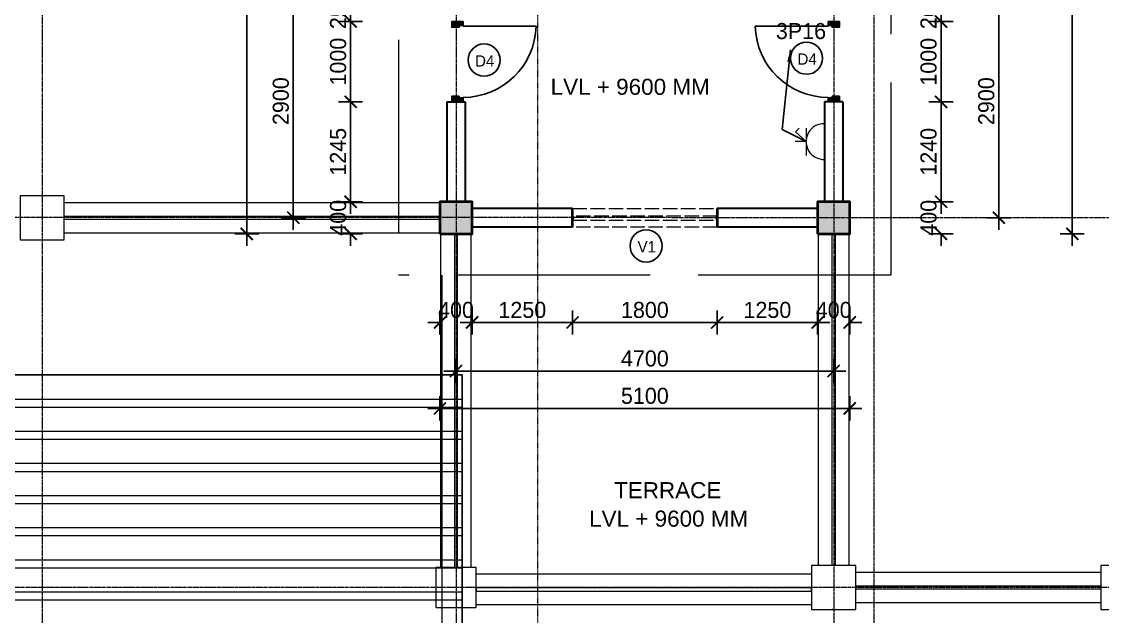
# Model space of a CAD drawing. Header units: inches. Extents: x -3071 to 2534411, y -17796 to 388172.
# Drawn here: x 1795139 to 1808589, y 300238 to 307639 of the extents above; entities that cross this region are included whole.
import ezdxf
from ezdxf.enums import TextEntityAlignment as Align

# ---------------------------------------------------------------- set-up
doc = ezdxf.new("R2010")
doc.units = ezdxf.units.IN
doc.header["$MEASUREMENT"] = 0
for name, pattern in [('ACAD_ISO08W100', [36, 24, -3, 6, -3]), ('DASHDOT2', [12.7, 6.35, -3.175, 0, -3.175]), ('DASHED', [0.75, 0.5, -0.25]), ('Hidden', [15, 12, -3])]:
    doc.linetypes.add(name, pattern=pattern)
for name, color, linetype, lineweight in [('001-Archi-Opening Tags', 14, 'Continuous', 25), ('002-Archi- Opening', 90, 'Continuous', 25), ('A .09 overhang', 1, 'Continuous', 9), ('A .4 col', 5, 'Continuous', 40), ('A 0.13 dw', 3, 'Continuous', 13), ('A 0.13 IND DIM', 240, 'Continuous', 13), ('A 0.13parapet partition', 230, 'Continuous', 13), ('A 0.40 wall', 160, 'Continuous', 40), ('A 0.9 RAILING', 100, 'Continuous', 9), ('cen', 50, 'ACAD_ISO08W100', 5), ('DIM', 161, 'Continuous', 15), ('dotted line', 1, 'DASHED', 9), ('p1 walls stone outline', 4, 'Continuous', 30), ('Power Sockets City supply', 141, 'Continuous', 13), ('section', 6, 'DASHDOT2', 20), ('text', 7, 'Continuous', 25)]:
    doc.layers.add(name, color=color, linetype=linetype, lineweight=lineweight)
doc.layers.add('Wires', color=1, linetype='Continuous')
doc.styles.add('AERIAL', font='arial.ttf', dxfattribs={"height": 10})
doc.styles.add('Archi 100', font='GOTHIC.TTF', dxfattribs={"height": 200})
doc.styles.add('CG', font='GOTHIC.TTF', dxfattribs={"height": 40})
doc.dimstyles.new('Archi 100', dxfattribs={"dimtxt": 200, "dimasz": 150, "dimexe": 150, "dimexo": 300, "dimgap": 50, "dimtad": 1, "dimdec": 0, "dimrnd": 5, "dimzin": 0, "dimdsep": 46, "dimtxsty": 'Archi 100', "dimblk": 'ARCHTICK', "dimcen": 0.09, "dimdle": 150, "dimclrd": 256, "dimclre": 256, "dimclrt": 256, "dimadec": 0, "dimazin": 0, "dimtfac": 1, "dimtdec": 0, "dimtix": 1, "dimtofl": 0, "dimtmove": 0, "dimatfit": 3, "dimfxl": 150, "dimfxlon": 1, "dimtolj": 1, "dimtzin": 0, "dimlwd": -1, "dimlwe": -1, "dimarcsym": 0})

# ---------------------------------------------------------------- blocks, each defined once
blk = doc.blocks.new('VENT 1800')
at = {"layer": 'A 0.13 dw', "linetype": 'Hidden', "ltscale": 15}
for p, q in [((165850, 199351), (167650, 199351)), ((167650, 199258), (165850, 199258)), ((165850, 199208), (167650, 199208)), ((167650, 199121), (165850, 199121))]:
    blk.add_line(p, q, dxfattribs=at)
at = {"layer": 'A 0.40 wall', "ltscale": 15}
for p, q in [((165850, 199121), (165850, 199351)), ((167650, 199351), (167650, 199121)), ((165850, 199258), (165850, 199208)), ((167650, 199208), (167650, 199258))]:
    blk.add_line(p, q, dxfattribs=at)
blk = doc.blocks.new('door frame timber 100 x 50 with 35 x 15 rebate')
at = {"ltscale": 100}
blk.add_hatch(color=256, dxfattribs=at).paths.add_polyline_path([(0, 50), (0, -50), (50, -50), (50, 15), (35, 15), (35, 50)])
blk.add_lwpolyline([(0, 50), (0, -50), (50, -50), (50, 15), (35, 15), (35, 50)], close=True)
blk = doc.blocks.new('*U648')
at = {"ltscale": 100}
blk.add_line((-45, 50), (-45, 694.3), dxfattribs=at)
blk.add_arc((-30.5, 50), 644.5, 91.28765, 180, dxfattribs=at)
blk.add_blockref('door frame timber 100 x 50 with 35 x 15 rebate', (-715, 0))
at = {"xscale": -1}
blk.add_blockref('door frame timber 100 x 50 with 35 x 15 rebate', (-5, 0), dxfattribs=at)
blk = doc.blocks.new('SECOND FLOOR ROOF PLAN')
at = {"layer": 'A .09 overhang', "linetype": 'Hidden', "ltscale": 200}
for p, q in [((-6130, 8930), (-6130, 0)), ((0, 8930), (-6130, 8930)), ((0, 0), (0, 8930)), ((0, 0), (-6130, 0))]:
    blk.add_line(p, q, dxfattribs=at)
blk = doc.blocks.new('window tag')
blk.add_circle((0, 0), 200)
at = {"style": 'Archi 100', "flags": 1}
for tag, p in [('WIDTH', (15, 174.5)), ('HEIGHT', (-4.5, -348.5))]:
    blk.add_attdef(tag, p, '', height=200, dxfattribs=at)
at = {"style": 'Archi 100'}
blk.add_attdef('SYMBOL', text='', height=200, dxfattribs=at).set_placement((8, -10.5), align=Align.MIDDLE_CENTER)
blk = doc.blocks.new('_ArchTick')
at = {"color": 0, "linetype": 'ByBlock', "const_width": 0.15}
blk.add_lwpolyline([(-0.5, -0.5), (0.5, 0.5)], dxfattribs=at)
blk = doc.blocks.new('*D1692')
at = {"transparency": 16777216}
for p, q in [((1799233, 307898), (1799233, 308048)), ((1799383, 307898), (1799083, 307898)), ((1799383, 307641), (1799083, 307641)), ((1799233, 307641), (1799233, 307491))]:
    blk.add_line(p, q, dxfattribs=at)
at = {"layer": 'Defpoints', "color": 0, "transparency": 16777216}
for p in [(1800345, 307898), (1799233, 307641), (1800430, 307641)]:
    blk.add_point(p, dxfattribs=at)
at = {"transparency": 16777216, "xscale": 150, "yscale": 150, "zscale": 150}
for p, rotation in [((1799233, 307898), 270), ((1799233, 307641), 90)]:
    blk.add_blockref('_ArchTick', p, dxfattribs=dict(at, rotation=rotation))
at = {"transparency": 16777216, "insert": (1799078, 307769), "char_height": 200, "attachment_point": 5, "rotation": 90, "style": 'Archi 100'}
blk.add_mtext('\\A1;255', dxfattribs=at)
blk = doc.blocks.new('*D1693')
at = {"transparency": 16777216}
for p, q in [((1799233, 307791), (1799233, 306491)), ((1799383, 307641), (1799083, 307641)), ((1799383, 306641), (1799083, 306641))]:
    blk.add_line(p, q, dxfattribs=at)
at = {"layer": 'Defpoints', "color": 0, "transparency": 16777216}
for p in [(1800430, 307641), (1799233, 306641), (1800430, 306641)]:
    blk.add_point(p, dxfattribs=at)
at = {"transparency": 16777216, "xscale": 150, "yscale": 150, "zscale": 150}
for p, rotation in [((1799233, 307641), 90), ((1799233, 306641), 270)]:
    blk.add_blockref('_ArchTick', p, dxfattribs=dict(at, rotation=rotation))
at = {"transparency": 16777216, "insert": (1799078, 307141), "char_height": 200, "attachment_point": 5, "rotation": 90, "style": 'Archi 100'}
blk.add_mtext('\\A1;1000', dxfattribs=at)
blk = doc.blocks.new('*D1694')
at = {"transparency": 16777216}
for p, q in [((1799233, 306791), (1799233, 305248)), ((1799383, 306641), (1799083, 306641)), ((1799383, 305398), (1799083, 305398))]:
    blk.add_line(p, q, dxfattribs=at)
at = {"layer": 'Defpoints', "color": 0, "transparency": 16777216}
for p in [(1800430, 306641), (1799233, 305398), (1800345, 305398)]:
    blk.add_point(p, dxfattribs=at)
at = {"transparency": 16777216, "xscale": 150, "yscale": 150, "zscale": 150}
for p, rotation in [((1799233, 306641), 90), ((1799233, 305398), 270)]:
    blk.add_blockref('_ArchTick', p, dxfattribs=dict(at, rotation=rotation))
at = {"transparency": 16777216, "insert": (1799078, 306019), "char_height": 200, "attachment_point": 5, "rotation": 90, "style": 'Archi 100'}
blk.add_mtext('\\A1;1245', dxfattribs=at)
blk = doc.blocks.new('*D1695')
at = {"transparency": 16777216}
for p, q in [((1799233, 305398), (1799233, 305548)), ((1799383, 305398), (1799083, 305398)), ((1799383, 304998), (1799083, 304998)), ((1799233, 304998), (1799233, 304848))]:
    blk.add_line(p, q, dxfattribs=at)
at = {"layer": 'Defpoints', "color": 0, "transparency": 16777216}
for p in [(1800345, 305398), (1799233, 304998), (1800345, 304998)]:
    blk.add_point(p, dxfattribs=at)
at = {"transparency": 16777216, "xscale": 150, "yscale": 150, "zscale": 150}
for p, rotation in [((1799233, 305398), 270), ((1799233, 304998), 90)]:
    blk.add_blockref('_ArchTick', p, dxfattribs=dict(at, rotation=rotation))
at = {"transparency": 16777216, "insert": (1799078, 305198), "char_height": 200, "attachment_point": 5, "rotation": 90, "style": 'Archi 100'}
blk.add_mtext('\\A1;400', dxfattribs=at)
blk = doc.blocks.new('*D1696')
at = {"transparency": 16777216}
for p, q in [((1800345, 304045), (1800345, 303745)), ((1800745, 304045), (1800745, 303745)), ((1800345, 303895), (1800195, 303895)), ((1800745, 303895), (1800895, 303895))]:
    blk.add_line(p, q, dxfattribs=at)
at = {"layer": 'Defpoints', "color": 0, "transparency": 16777216}
for p in [(1800345, 304998), (1800745, 304998), (1800745, 303895)]:
    blk.add_point(p, dxfattribs=at)
at = {"transparency": 16777216, "xscale": 150, "yscale": 150, "zscale": 150}
blk.add_blockref('_ArchTick', (1800345, 303895), dxfattribs=at)
at = {"transparency": 16777216, "xscale": 150, "yscale": 150, "zscale": 150, "rotation": 180}
blk.add_blockref('_ArchTick', (1800745, 303895), dxfattribs=at)
at = {"transparency": 16777216, "insert": (1800545, 304050), "char_height": 200, "attachment_point": 5, "style": 'Archi 100'}
blk.add_mtext('\\A1;400', dxfattribs=at)
blk = doc.blocks.new('*D1697')
at = {"transparency": 16777216}
for p, q in [((1800745, 304045), (1800745, 303745)), ((1801995, 304045), (1801995, 303745)), ((1800595, 303895), (1802145, 303895))]:
    blk.add_line(p, q, dxfattribs=at)
at = {"layer": 'Defpoints', "color": 0, "transparency": 16777216}
for p in [(1801995, 305083), (1800745, 304998), (1801995, 303895)]:
    blk.add_point(p, dxfattribs=at)
at = {"transparency": 16777216, "xscale": 150, "yscale": 150, "zscale": 150, "rotation": 180}
blk.add_blockref('_ArchTick', (1800745, 303895), dxfattribs=at)
at = {"transparency": 16777216, "xscale": 150, "yscale": 150, "zscale": 150}
blk.add_blockref('_ArchTick', (1801995, 303895), dxfattribs=at)
at = {"transparency": 16777216, "insert": (1801370, 304050), "char_height": 200, "attachment_point": 5, "style": 'Archi 100'}
blk.add_mtext('\\A1;1250', dxfattribs=at)
blk = doc.blocks.new('*D1698')
at = {"transparency": 16777216}
for p, q in [((1801995, 304045), (1801995, 303745)), ((1803795, 304045), (1803795, 303745)), ((1801845, 303895), (1803945, 303895))]:
    blk.add_line(p, q, dxfattribs=at)
at = {"layer": 'Defpoints', "color": 0, "transparency": 16777216}
for p in [(1801995, 305083), (1803795, 305083), (1803795, 303895)]:
    blk.add_point(p, dxfattribs=at)
at = {"transparency": 16777216, "xscale": 150, "yscale": 150, "zscale": 150, "rotation": 180}
blk.add_blockref('_ArchTick', (1801995, 303895), dxfattribs=at)
at = {"transparency": 16777216, "xscale": 150, "yscale": 150, "zscale": 150}
blk.add_blockref('_ArchTick', (1803795, 303895), dxfattribs=at)
at = {"transparency": 16777216, "insert": (1802895, 304050), "char_height": 200, "attachment_point": 5, "style": 'Archi 100'}
blk.add_mtext('\\A1;1800', dxfattribs=at)
blk = doc.blocks.new('*D1699')
at = {"transparency": 16777216}
for p, q in [((1803795, 304045), (1803795, 303745)), ((1805045, 304045), (1805045, 303745)), ((1803645, 303895), (1805195, 303895))]:
    blk.add_line(p, q, dxfattribs=at)
at = {"layer": 'Defpoints', "color": 0, "transparency": 16777216}
for p in [(1803795, 305083), (1805045, 304998), (1805045, 303895)]:
    blk.add_point(p, dxfattribs=at)
at = {"transparency": 16777216, "xscale": 150, "yscale": 150, "zscale": 150, "rotation": 180}
blk.add_blockref('_ArchTick', (1803795, 303895), dxfattribs=at)
at = {"transparency": 16777216, "xscale": 150, "yscale": 150, "zscale": 150}
blk.add_blockref('_ArchTick', (1805045, 303895), dxfattribs=at)
at = {"transparency": 16777216, "insert": (1804420, 304050), "char_height": 200, "attachment_point": 5, "style": 'Archi 100'}
blk.add_mtext('\\A1;1250', dxfattribs=at)
blk = doc.blocks.new('*D1700')
at = {"transparency": 16777216}
for p, q in [((1805045, 304045), (1805045, 303745)), ((1805445, 304045), (1805445, 303745)), ((1805045, 303895), (1804895, 303895)), ((1805445, 303895), (1805595, 303895))]:
    blk.add_line(p, q, dxfattribs=at)
at = {"layer": 'Defpoints', "color": 0, "transparency": 16777216}
for p in [(1805045, 304998), (1805445, 304998), (1805445, 303895)]:
    blk.add_point(p, dxfattribs=at)
at = {"transparency": 16777216, "xscale": 150, "yscale": 150, "zscale": 150}
blk.add_blockref('_ArchTick', (1805045, 303895), dxfattribs=at)
at = {"transparency": 16777216, "xscale": 150, "yscale": 150, "zscale": 150, "rotation": 180}
blk.add_blockref('_ArchTick', (1805445, 303895), dxfattribs=at)
at = {"transparency": 16777216, "insert": (1805245, 304050), "char_height": 200, "attachment_point": 5, "style": 'Archi 100'}
blk.add_mtext('\\A1;400', dxfattribs=at)
blk = doc.blocks.new('*D1704')
at = {"transparency": 16777216}
for p, q in [((1806581, 307898), (1806581, 308048)), ((1806431, 307898), (1806731, 307898)), ((1806431, 307639), (1806731, 307639)), ((1806581, 307639), (1806581, 307489))]:
    blk.add_line(p, q, dxfattribs=at)
at = {"layer": 'Defpoints', "color": 0, "transparency": 16777216}
for p in [(1805445, 307898), (1805360, 307639), (1806581, 307639)]:
    blk.add_point(p, dxfattribs=at)
at = {"transparency": 16777216, "xscale": 150, "yscale": 150, "zscale": 150}
for p, rotation in [((1806581, 307898), 270), ((1806581, 307639), 90)]:
    blk.add_blockref('_ArchTick', p, dxfattribs=dict(at, rotation=rotation))
at = {"transparency": 16777216, "insert": (1806426, 307768), "char_height": 200, "attachment_point": 5, "rotation": 90, "style": 'Archi 100'}
blk.add_mtext('\\A1;260', dxfattribs=at)
blk = doc.blocks.new('*D1705')
at = {"transparency": 16777216}
for p, q in [((1806581, 307789), (1806581, 306489)), ((1806431, 307639), (1806731, 307639)), ((1806431, 306639), (1806731, 306639))]:
    blk.add_line(p, q, dxfattribs=at)
at = {"layer": 'Defpoints', "color": 0, "transparency": 16777216}
for p in [(1805360, 307639), (1805360, 306639), (1806581, 306639)]:
    blk.add_point(p, dxfattribs=at)
at = {"transparency": 16777216, "xscale": 150, "yscale": 150, "zscale": 150}
for p, rotation in [((1806581, 307639), 90), ((1806581, 306639), 270)]:
    blk.add_blockref('_ArchTick', p, dxfattribs=dict(at, rotation=rotation))
at = {"transparency": 16777216, "insert": (1806426, 307139), "char_height": 200, "attachment_point": 5, "rotation": 90, "style": 'Archi 100'}
blk.add_mtext('\\A1;1000', dxfattribs=at)
blk = doc.blocks.new('*D1706')
at = {"transparency": 16777216}
for p, q in [((1806581, 306789), (1806581, 305248)), ((1806431, 306639), (1806731, 306639)), ((1806431, 305398), (1806731, 305398))]:
    blk.add_line(p, q, dxfattribs=at)
at = {"layer": 'Defpoints', "color": 0, "transparency": 16777216}
for p in [(1805360, 306639), (1805445, 305398), (1806581, 305398)]:
    blk.add_point(p, dxfattribs=at)
at = {"transparency": 16777216, "xscale": 150, "yscale": 150, "zscale": 150}
for p, rotation in [((1806581, 306639), 90), ((1806581, 305398), 270)]:
    blk.add_blockref('_ArchTick', p, dxfattribs=dict(at, rotation=rotation))
at = {"transparency": 16777216, "insert": (1806426, 306019), "char_height": 200, "attachment_point": 5, "rotation": 90, "style": 'Archi 100'}
blk.add_mtext('\\A1;1240', dxfattribs=at)
blk = doc.blocks.new('*D1707')
at = {"transparency": 16777216}
for p, q in [((1806581, 305398), (1806581, 305548)), ((1806431, 305398), (1806731, 305398)), ((1806431, 304998), (1806731, 304998)), ((1806581, 304998), (1806581, 304848))]:
    blk.add_line(p, q, dxfattribs=at)
at = {"layer": 'Defpoints', "color": 0, "transparency": 16777216}
for p in [(1805445, 305398), (1805445, 304998), (1806581, 304998)]:
    blk.add_point(p, dxfattribs=at)
at = {"transparency": 16777216, "xscale": 150, "yscale": 150, "zscale": 150}
for p, rotation in [((1806581, 305398), 270), ((1806581, 304998), 90)]:
    blk.add_blockref('_ArchTick', p, dxfattribs=dict(at, rotation=rotation))
at = {"transparency": 16777216, "insert": (1806426, 305198), "char_height": 200, "attachment_point": 5, "rotation": 90, "style": 'Archi 100'}
blk.add_mtext('\\A1;400', dxfattribs=at)
blk = doc.blocks.new('*D1710')
at = {"transparency": 16777216}
for p, q in [((1798520, 308248), (1798520, 305049)), ((1798670, 308098), (1798370, 308098)), ((1798670, 305199), (1798370, 305199))]:
    blk.add_line(p, q, dxfattribs=at)
at = {"layer": 'Defpoints', "color": 0, "transparency": 16777216}
for p in [(1800545, 308098), (1798520, 305199), (1800545, 305199)]:
    blk.add_point(p, dxfattribs=at)
at = {"transparency": 16777216, "xscale": 150, "yscale": 150, "zscale": 150}
for p, rotation in [((1798520, 308098), 90), ((1798520, 305199), 270)]:
    blk.add_blockref('_ArchTick', p, dxfattribs=dict(at, rotation=rotation))
at = {"transparency": 16777216, "insert": (1798365, 306649), "char_height": 200, "attachment_point": 5, "rotation": 90, "style": 'Archi 100'}
blk.add_mtext('\\A1;2900', dxfattribs=at)
blk = doc.blocks.new('*D1711')
at = {"transparency": 16777216}
for p, q in [((1800545, 303441), (1800545, 303141)), ((1805245, 303441), (1805245, 303141)), ((1800395, 303291), (1805395, 303291))]:
    blk.add_line(p, q, dxfattribs=at)
at = {"layer": 'Defpoints', "color": 0, "transparency": 16777216}
for p in [(1800545, 305199), (1805245, 305199), (1805245, 303291)]:
    blk.add_point(p, dxfattribs=at)
at = {"transparency": 16777216, "xscale": 150, "yscale": 150, "zscale": 150, "rotation": 180}
blk.add_blockref('_ArchTick', (1800545, 303291), dxfattribs=at)
at = {"transparency": 16777216, "xscale": 150, "yscale": 150, "zscale": 150}
blk.add_blockref('_ArchTick', (1805245, 303291), dxfattribs=at)
at = {"transparency": 16777216, "insert": (1802895, 303446), "char_height": 200, "attachment_point": 5, "style": 'Archi 100'}
blk.add_mtext('\\A1;4700', dxfattribs=at)
blk = doc.blocks.new('*D1713')
at = {"transparency": 16777216}
for p, q in [((1807301, 308248), (1807301, 305049)), ((1807151, 308098), (1807451, 308098)), ((1807151, 305199), (1807451, 305199))]:
    blk.add_line(p, q, dxfattribs=at)
at = {"layer": 'Defpoints', "color": 0, "transparency": 16777216}
for p in [(1805245, 308098), (1805245, 305199), (1807301, 305199)]:
    blk.add_point(p, dxfattribs=at)
at = {"transparency": 16777216, "xscale": 150, "yscale": 150, "zscale": 150}
for p, rotation in [((1807301, 308098), 90), ((1807301, 305199), 270)]:
    blk.add_blockref('_ArchTick', p, dxfattribs=dict(at, rotation=rotation))
at = {"transparency": 16777216, "insert": (1807145, 306649), "char_height": 200, "attachment_point": 5, "rotation": 90, "style": 'Archi 100'}
blk.add_mtext('\\A1;2900', dxfattribs=at)
blk = doc.blocks.new('*D1277')
at = {"transparency": 16777216}
for p, q in [((1797941, 313048), (1797941, 304848)), ((1798091, 312898), (1797791, 312898)), ((1798091, 304998), (1797791, 304998))]:
    blk.add_line(p, q, dxfattribs=at)
at = {"layer": 'Defpoints', "color": 0, "transparency": 16777216}
for p in [(1799921, 312898), (1797941, 304998), (1799921, 304998)]:
    blk.add_point(p, dxfattribs=at)
at = {"transparency": 16777216, "xscale": 150, "yscale": 150, "zscale": 150}
for p, rotation in [((1797941, 312898), 90), ((1797941, 304998), 270)]:
    blk.add_blockref('_ArchTick', p, dxfattribs=dict(at, rotation=rotation))
at = {"transparency": 16777216, "insert": (1797786, 308948), "char_height": 200, "attachment_point": 5, "rotation": 90, "style": 'Archi 100'}
blk.add_mtext('\\A1;7900', dxfattribs=at)
blk = doc.blocks.new('*D1278')
at = {"transparency": 16777216}
for p, q in [((1800345, 302976), (1800345, 302676)), ((1805445, 302976), (1805445, 302676)), ((1800195, 302826), (1805595, 302826))]:
    blk.add_line(p, q, dxfattribs=at)
at = {"layer": 'Defpoints', "color": 0, "transparency": 16777216}
for p in [(1800345, 304998), (1805445, 304998), (1805445, 302826)]:
    blk.add_point(p, dxfattribs=at)
at = {"transparency": 16777216, "xscale": 150, "yscale": 150, "zscale": 150, "rotation": 180}
blk.add_blockref('_ArchTick', (1800345, 302826), dxfattribs=at)
at = {"transparency": 16777216, "xscale": 150, "yscale": 150, "zscale": 150}
blk.add_blockref('_ArchTick', (1805445, 302826), dxfattribs=at)
at = {"transparency": 16777216, "insert": (1802895, 302981), "char_height": 200, "attachment_point": 5, "style": 'Archi 100'}
blk.add_mtext('\\A1;5100', dxfattribs=at)
blk = doc.blocks.new('*D1279')
at = {"transparency": 16777216}
for p, q in [((1808214, 313048), (1808214, 304848)), ((1808064, 312898), (1808364, 312898)), ((1808064, 304998), (1808364, 304998))]:
    blk.add_line(p, q, dxfattribs=at)
at = {"layer": 'Defpoints', "color": 0, "transparency": 16777216}
for p in [(1805445, 312898), (1805445, 304998), (1808214, 304998)]:
    blk.add_point(p, dxfattribs=at)
at = {"transparency": 16777216, "xscale": 150, "yscale": 150, "zscale": 150}
for p, rotation in [((1808214, 312898), 90), ((1808214, 304998), 270)]:
    blk.add_blockref('_ArchTick', p, dxfattribs=dict(at, rotation=rotation))
at = {"transparency": 16777216, "insert": (1808059, 308948), "char_height": 200, "attachment_point": 5, "rotation": 90, "style": 'Archi 100'}
blk.add_mtext('\\A1;7900', dxfattribs=at)
blk = doc.blocks.new('15A N soc')
at = {"layer": 'Power Sockets City supply', "color": 244, "lineweight": 13, "true_color": 0x991b1e}
for p, q in [((52222.5612, 99516.2064), (52222.5611, 99516.2603)), ((52222.5612, 99516.2064), (52222.6099, 99516.2585)), ((52222.6099, 99516.2585), (52222.6282, 99516.2401)), ((52222.6282, 99516.2064), (52222.4926, 99516.2064)), ((52222.4338, 99516.1156), (52222.6863, 99516.1156))]:
    blk.add_line(p, q, dxfattribs=at)
blk.add_arc((52222.5612, 99516.1182), 0.0881, 358.32, 181.68, dxfattribs=at)

msp = doc.modelspace()

# ---------------------------------------------------------------- hatches: boundary and pattern name
at = {"layer": 'A .4 col', "linetype": 'Continuous'}
h = msp.add_hatch(color=256, dxfattribs=at)
h.dxf.hatch_style = 1
h.paths.add_polyline_path([(1800344.98, 304997.56), (1800744.98, 304997.56), (1800744.98, 305397.56), (1800344.98, 305397.56)])
h = msp.add_hatch(color=256, dxfattribs=at)
h.dxf.hatch_style = 1
h.paths.add_polyline_path([(1800344.98, 304997.56), (1800744.98, 304997.56), (1800744.98, 305397.56), (1800344.98, 305397.56)])
h = msp.add_hatch(color=256, dxfattribs=at)
h.dxf.hatch_style = 1
h.paths.add_polyline_path([(1805044.98, 304997.56), (1805444.98, 304997.56), (1805444.98, 305397.56), (1805044.98, 305397.56)])
h = msp.add_hatch(color=256, dxfattribs=at)
h.dxf.hatch_style = 1
h.paths.add_polyline_path([(1805044.98, 304997.56), (1805444.98, 304997.56), (1805444.98, 305397.56), (1805044.98, 305397.56)])

# ---------------------------------------------------------------- linework, layer by layer
msp.add_lwpolyline([(1780747.89, 303242.56), (1800620.13, 303242.56), (1800620.13, 298842.56), (1780747.89, 298842.56)], close=True)
for points in [[(1800344.98, 304997.56), (1800744.98, 304997.56), (1800744.98, 305397.56), (1800344.98, 305397.56)], [(1800344.98, 304997.56), (1800744.98, 304997.56), (1800744.98, 305397.56), (1800344.98, 305397.56)], [(1805044.98, 304997.56), (1805444.98, 304997.56), (1805444.98, 305397.56), (1805044.98, 305397.56)], [(1805044.98, 304997.56), (1805444.98, 304997.56), (1805444.98, 305397.56), (1805044.98, 305397.56)]]:
    msp.add_lwpolyline(points, close=True, dxfattribs=at)
at = {"layer": 'A 0.13parapet partition'}
for p, q in [((1800354.98, 300847.84), (1800354.98, 304997.85)), ((1800734.98, 300847.84), (1800734.98, 304997.85)), ((1804969.98, 300762.79), (1800794.98, 300762.84)), ((1800294.98, 300712.56), (1800294.98, 300712.56)), ((1800294.98, 300482.56), (1800294.98, 300482.56)), ((1804969.98, 300382.79), (1800794.98, 300382.84))]:
    msp.add_line(p, q, dxfattribs=at)
at = {"layer": 'A 0.13parapet partition', "ltscale": 20}
for points in [[(1795119.98, 304922.56), (1795669.98, 304922.56), (1795669.98, 305472.56), (1795119.98, 305472.56)], [(1804969.98, 300322.56), (1805519.98, 300322.56), (1805519.98, 300872.56), (1804969.98, 300872.56)], [(1808569.98, 300322.56), (1809119.98, 300322.56), (1809119.98, 300872.56), (1808569.98, 300872.56)]]:
    msp.add_lwpolyline(points, close=True, dxfattribs=at)
at = {"layer": 'A 0.13parapet partition'}
for points in [[(1795669.98, 305387.56), (1800344.98, 305387.56), (1800344.98, 305007.56), (1795669.98, 305007.56)], [(1800294.98, 300347.84), (1800794.98, 300347.84), (1800794.98, 300847.84), (1800294.98, 300847.84)], [(1805519.98, 300787.56), (1808569.98, 300787.56), (1808569.98, 300407.56), (1805519.98, 300407.56)]]:
    msp.add_lwpolyline(points, close=True, dxfattribs=at)
msp.add_lwpolyline([(1805434.98, 304997.56), (1805434.98, 300872.56), (1805054.98, 300872.56), (1805054.98, 304997.56)], dxfattribs=at)
at = {"layer": 'A 0.9 RAILING', "ltscale": 20}
for points in [[(1795669.98, 305217.56), (1800344.98, 305217.56), (1800344.98, 305177.56), (1795669.98, 305177.56)], [(1800524.98, 300847.84), (1800564.98, 300847.84), (1800564.98, 304997.85), (1800524.98, 304997.85)], [(1805519.98, 300617.56), (1808569.98, 300617.56), (1808569.98, 300577.56), (1805519.98, 300577.56)], [(1804969.98, 300552.79), (1804969.98, 300592.79), (1800794.98, 300592.84), (1800794.98, 300552.84)]]:
    msp.add_lwpolyline(points, close=True, dxfattribs=at)
msp.add_lwpolyline([(1805264.98, 304997.56), (1805264.98, 300872.56), (1805224.98, 300872.56), (1805224.98, 304997.56)], dxfattribs=at)
at = {"layer": 'cen', "ltscale": 2}
for p, q in [((1795394.98, 315812.56), (1795394.98, 292283.92)), ((1800544.98, 315812.56), (1800544.98, 292283.92)), ((1805244.98, 315812.56), (1805244.98, 292283.92)), ((1805744.98, 315812.56), (1805744.98, 292283.92)), ((1824176.11, 305197.56), (1776236.36, 305201.44)), ((1824187.16, 300597.56), (1776236.16, 300597.56))]:
    msp.add_line(p, q, dxfattribs=at)
at = {"layer": 'DIM', "ltscale": 20}
for p, q in [((1780747.89, 303242.56), (1799382.9, 303242.56)), ((1780747.89, 302942.56), (1800620.13, 302942.56)), ((1780747.89, 302842.56), (1800620.13, 302842.56)), ((1780747.89, 302542.56), (1800620.13, 302542.56)), ((1780747.89, 302442.56), (1800620.13, 302442.56)), ((1780747.89, 302142.56), (1800620.13, 302142.56)), ((1780747.89, 302042.56), (1800620.13, 302042.56)), ((1780747.89, 301742.56), (1800620.13, 301742.56)), ((1780747.89, 301642.56), (1800620.13, 301642.56)), ((1780747.89, 301342.56), (1800620.13, 301342.56)), ((1780747.89, 301242.56), (1800620.13, 301242.56)), ((1780747.89, 300942.56), (1800620.13, 300942.56)), ((1780747.89, 300842.56), (1800620.13, 300842.56)), ((1780747.89, 300542.56), (1800620.13, 300542.56)), ((1780747.89, 300442.56), (1800620.13, 300442.56))]:
    msp.add_line(p, q, dxfattribs=at)
msp.add_lwpolyline([(1780747.89, 299292.57), (1780747.89, 303242.56), (1799382.9, 303242.56)], dxfattribs=at)
at = {"layer": 'DIM'}
msp.add_lwpolyline([(1805264.98, 300322.56), (1805224.98, 300322.56)], dxfattribs=at)
at = {"layer": 'dotted line', "linetype": 'Continuous', "ltscale": 1000}
msp.add_line((1800369.98, 304482.56), (1800369.98, 299582.56), dxfattribs=at)
at = {"layer": 'p1 walls stone outline'}
for p, q in [((1800429.98, 306640.88), (1800429.98, 305397.56)), ((1800429.98, 306640.88), (1800659.98, 306640.88)), ((1800659.98, 306640.88), (1800659.98, 305397.56)), ((1805129.98, 306639.48), (1805129.98, 305397.56)), ((1805359.98, 306639.48), (1805129.98, 306639.48)), ((1805359.98, 306639.48), (1805359.98, 305397.56)), ((1801994.96, 305312.56), (1800744.98, 305312.56)), ((1805044.98, 305312.56), (1803794.84, 305312.56)), ((1801994.96, 305082.56), (1800744.98, 305082.56)), ((1805044.98, 305082.56), (1803794.84, 305082.56))]:
    msp.add_line(p, q, dxfattribs=at)
at = {"layer": 'section'}
msp.add_line((1801557.38, 315188.46), (1801557.38, 290881.62), dxfattribs=at)

# ---------------------------------------------------------------- block references
at = {"layer": '001-Archi-Opening Tags'}
ref = msp.add_blockref('window tag', (1800894.13, 307160.41), dxfattribs=at)
ref.add_attrib('SYMBOL', 'D4', dxfattribs={"layer": '0', "height": 140, "style": 'CG'}).set_placement((1800902.13, 307149.91), align=Align.MIDDLE_CENTER)
ref = msp.add_blockref('window tag', (1804906.56, 307183.14), dxfattribs=at)
ref.add_attrib('SYMBOL', 'D4', dxfattribs={"layer": '0', "height": 140, "style": 'CG'}).set_placement((1804914.56, 307172.64), align=Align.MIDDLE_CENTER)
ref = msp.add_blockref('window tag', (1802910.89, 304847.52), dxfattribs=at)
ref.add_attrib('SYMBOL', 'V1', dxfattribs={"layer": '0', "height": 140, "style": 'CG'}).set_placement((1802918.89, 304837.02), align=Align.MIDDLE_CENTER)
at = {"layer": '002-Archi- Opening', "yscale": 1.40768441088585}
for p, xscale, zscale, rotation in [((1800562.95, 307645.98), -1.40768441088585, 1.407684411044957, 270), ((1805246.65, 307645.98), 1.40768441088585, 1.40768441088585, 90)]:
    msp.add_blockref('*U648', p, dxfattribs=dict(at, xscale=xscale, zscale=zscale, rotation=rotation))
at = {"layer": 'A .09 overhang'}
msp.add_blockref('SECOND FLOOR ROOF PLAN', (1805959.98, 304482.56), dxfattribs=at)
at = {"layer": 'A 0.13 IND DIM'}
msp.add_blockref('VENT 1800', (1636144.75, 105961.85), dxfattribs=at)
at = {"layer": 'Power Sockets City supply', "lineweight": 0, "xscale": 2523.339306174504, "yscale": 2523.339306174504, "zscale": 2523.339306174504, "rotation": 90}
msp.add_blockref('15A N soc', (252918056.14, -131469095.81), dxfattribs=at)

# ---------------------------------------------------------------- texts
at = {"layer": 'text', "char_height": 200, "width": 14192.8258, "attachment_point": 1, "style": 'AERIAL'}
for s, insert in [('LVL + 9600 MM', (1801722.59, 306927.88)), (' TERRACE ', (1802434.17, 301908.04)), ('LVL + 9600 MM', (1802201.24, 301553.87))]:
    msp.add_mtext(s, dxfattribs=dict(at, insert=insert))
at = {"layer": 'Wires', "lineweight": 9, "insert": (1804525.57, 307621.51), "char_height": 200, "attachment_point": 1, "style": 'CG'}
msp.add_mtext_dynamic_manual_height_columns('3P16', width=291.9664, gutter_width=300, heights=[0], dxfattribs=at)

# ---------------------------------------------------------------- dimensions: what is measured, and where the dimension line sits
for base, p1, p2, picture, middle in [((1797940.63, 304997.56), (1799920.73, 312897.56), (1799920.73, 304997.56), '*D1277', (1797785.6, 308947.56)), ((1808214.24, 304997.56), (1805444.98, 312897.56), (1805444.98, 304997.56), '*D1279', (1808059.21, 308947.56))]:
    dim = msp.add_linear_dim(base=base, p1=p1, p2=p2, angle=90, dimstyle='Archi 100')
    dim.commit()
    dim.dimension.update_dxf_attribs({"geometry": picture, "text_midpoint": middle})
for base, p1, p2, picture, middle in [((1798519.91, 305199.47), (1800544.98, 308097.56), (1800544.98, 305199.47), '*D1710', (1798364.88, 306648.51)), ((1807300.5, 305199.47), (1805244.98, 308097.56), (1805244.98, 305199.47), '*D1713', (1807145.47, 306648.51)), ((1799233.45, 307640.88), (1800344.98, 307897.56), (1800429.98, 307640.88), '*D1692', (1799078.42, 307769.22)), ((1806580.55, 307638.94), (1805444.98, 307897.56), (1805359.98, 307638.94), '*D1704', (1806425.52, 307768.25)), ((1799233.45, 306640.88), (1800429.98, 307640.88), (1800429.98, 306640.88), '*D1693', (1799078.42, 307140.88)), ((1806580.55, 306639.48), (1805359.98, 307638.94), (1805359.98, 306639.48), '*D1705', (1806425.52, 307139.21)), ((1799233.45, 305397.56), (1800429.98, 306640.88), (1800344.98, 305397.56), '*D1694', (1799078.42, 306019.22)), ((1806580.55, 305397.56), (1805359.98, 306639.48), (1805444.98, 305397.56), '*D1706', (1806425.52, 306018.52)), ((1799233.45, 304997.56), (1800344.98, 305397.56), (1800344.98, 304997.56), '*D1695', (1799078.42, 305197.56)), ((1806580.55, 304997.56), (1805444.98, 305397.56), (1805444.98, 304997.56), '*D1707', (1806425.52, 305197.56))]:
    dim = msp.add_linear_dim(base=base, p1=p1, p2=p2, angle=90, dimstyle='Archi 100', override={"dimtmove": 1})
    dim.commit()
    dim.dimension.update_dxf_attribs({"geometry": picture, "text_midpoint": middle})
for base, p1, p2, picture, middle in [((1805244.98, 303291.18), (1800544.98, 305199.47), (1805244.98, 305199.47), '*D1711', (1802894.98, 303446.21)), ((1800744.98, 303894.67), (1800344.98, 304997.56), (1800744.98, 304997.56), '*D1696', (1800544.98, 304049.7)), ((1805444.98, 302826.06), (1800344.98, 304997.56), (1805444.98, 304997.56), '*D1278', (1802894.98, 302981.09))]:
    dim = msp.add_linear_dim(base=base, p1=p1, p2=p2, dimstyle='Archi 100')
    dim.commit()
    dim.dimension.update_dxf_attribs({"geometry": picture, "text_midpoint": middle})
for base, p1, p2, picture, middle in [((1801994.96, 303894.67), (1800744.98, 304997.56), (1801994.96, 305082.56), '*D1697', (1801369.97, 304049.7)), ((1803794.84, 303894.67), (1801994.96, 305082.56), (1803794.84, 305082.56), '*D1698', (1802894.9, 304049.7)), ((1805044.98, 303894.67), (1803794.84, 305082.56), (1805044.98, 304997.56), '*D1699', (1804419.91, 304049.7)), ((1805444.98, 303894.67), (1805044.98, 304997.56), (1805444.98, 304997.56), '*D1700', (1805244.98, 304049.7))]:
    dim = msp.add_linear_dim(base=base, p1=p1, p2=p2, dimstyle='Archi 100', override={"dimtmove": 1})
    dim.commit()
    dim.dimension.update_dxf_attribs({"geometry": picture, "text_midpoint": middle})

# ---------------------------------------------------------------- leaders
at = {"layer": 'Defpoints'}
msp.add_leader([(1804706.56, 307286.29), (1804605.49, 306297.6), (1804901.03, 306145.53)], dimstyle='Archi 100', override={"dimgap": 50, "dimtad": 0}, dxfattribs=at)

doc.saveas('drawing.dxf')
